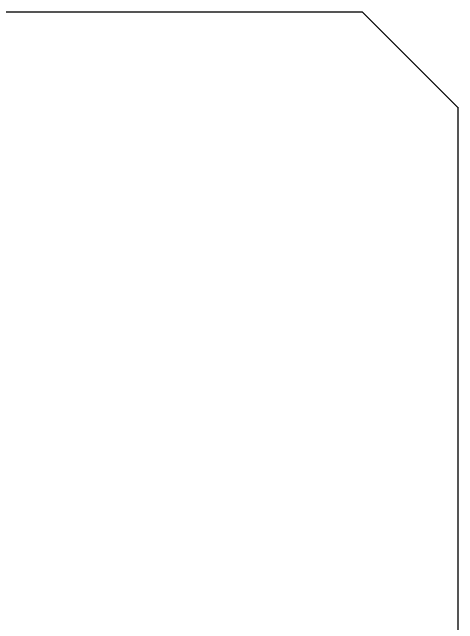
# Model space of a CAD drawing. Header units: millimetres. Extents: x 0 to 279, y 0 to 216.
# Drawn here: x 236.848 to 237.238, y 72.927 to 73.462 of the extents above; entities that cross this region are included whole.
import ezdxf

# ---------------------------------------------------------------- set-up
doc = ezdxf.new("R2010")
doc.units = ezdxf.units.MM
doc.layers.add('TITLE_BLOCK_TEXT', color=8, linetype='Continuous')

msp = doc.modelspace()

# ---------------------------------------------------------------- hatches: boundary and pattern name
at = {"layer": 'TITLE_BLOCK_TEXT', "linetype": 'Continuous', "lineweight": 18}
h = msp.add_hatch(dxfattribs=at)
h.set_pattern_fill('ANSI31', color=256, style=0)
h.paths.add_polyline_path([(236.82107, 71.79571), (237.15441, 71.79571), (237.23774, 71.87904), (237.23774, 73.37904), (237.15441, 73.46238), (236.82107, 73.46238), (236.73774, 73.37904), (236.73774, 71.87904)], flags=0)

# ---------------------------------------------------------------- linework, layer by layer
at = {"color": 7, "linetype": 'Continuous', "lineweight": 25}
for p, q in [((237.15441, 73.46238), (236.82107, 73.46238)), ((237.23774, 73.37904), (237.15441, 73.46238)), ((237.23774, 73.37908), (237.23772, 73.37891)), ((237.23774, 73.37904), (237.23774, 71.87904))]:
    msp.add_line(p, q, dxfattribs=at)

doc.saveas('drawing.dxf')
